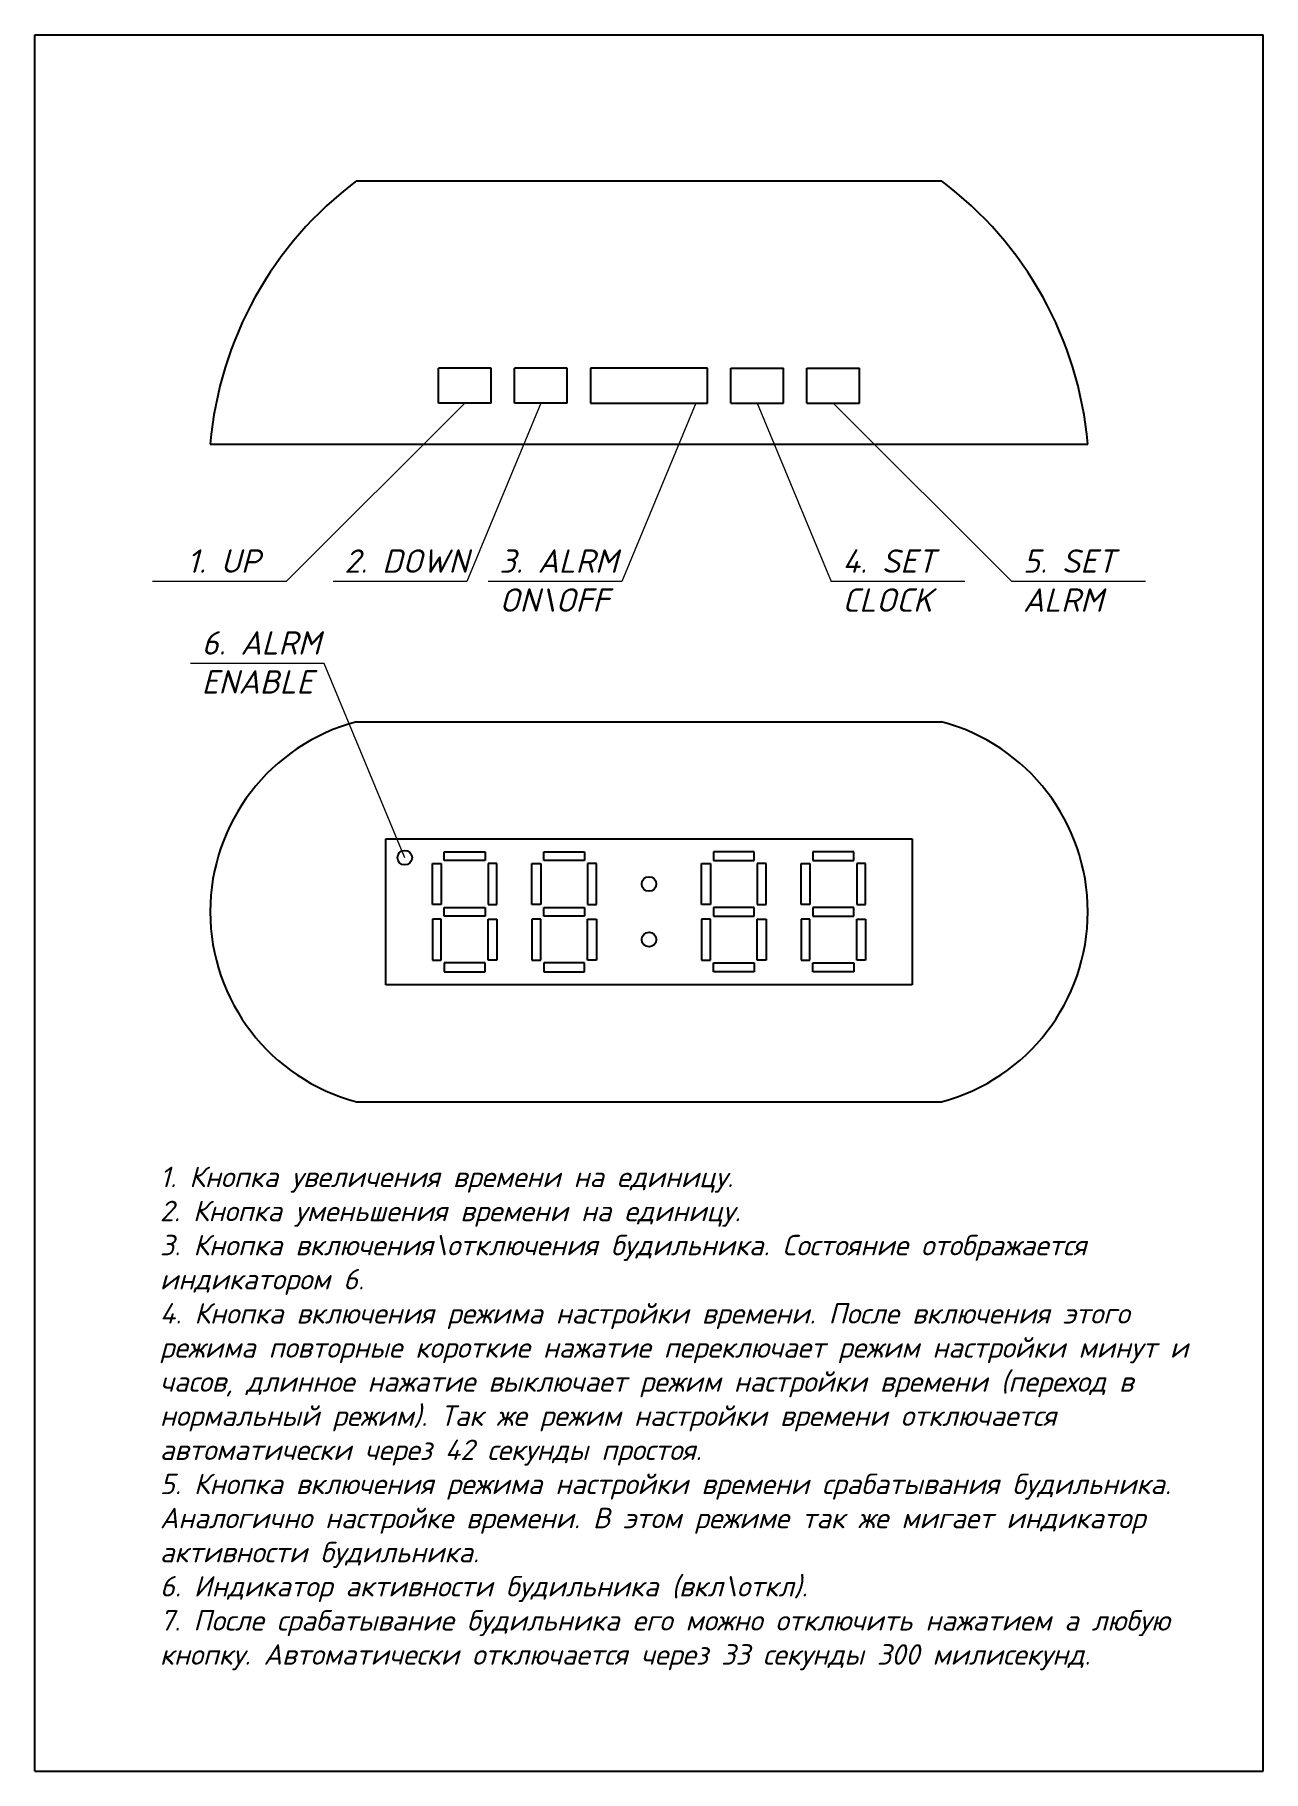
# Model space of a CAD drawing. Header units: millimetres. Extents: x 30 to 240, y 30 to 327.
import ezdxf

# ---------------------------------------------------------------- set-up
doc = ezdxf.new("R2010")
doc.units = ezdxf.units.MM
doc.layers.add('Надписи', color=240, linetype='Continuous', lineweight=20)
doc.styles.add('ГОСТ', font='isocpeui.ttf', dxfattribs={"height": 2})

msp = doc.modelspace()

# ---------------------------------------------------------------- linework, layer by layer
for p, q in [((30, 30), (30, 327)), ((30, 327), (240, 327)), ((240, 30), (240, 327)), ((85, 302), (185, 302)), ((99, 264), (99, 270)), ((108, 270), (99, 270)), ((108, 264), (108, 270)), ((112, 264), (112, 270)), ((121, 270), (112, 270)), ((121, 264), (121, 270)), ((145, 270), (125, 270)), ((125, 270), (125, 264)), ((145, 264), (145, 270)), ((149, 264), (149, 270)), ((149, 270), (158, 270)), ((158, 264), (158, 270)), ((162, 264), (162, 270)), ((162, 270), (171, 270)), ((171, 264), (171, 270)), ((108, 264), (99, 264)), ((121, 264), (112, 264)), ((125, 264), (145, 264)), ((149, 264), (158, 264)), ((162, 264), (171, 264)), ((60, 257), (210, 257)), ((85, 209.5), (185, 209.5)), ((90, 189.5), (180, 189.5)), ((90, 164.5), (90, 189.5)), ((100, 187.25), (107, 187.25)), ((100, 185.75), (100, 187.25)), ((107, 187.25), (107, 185.75)), ((117, 187.25), (124, 187.25)), ((117, 185.75), (117, 187.25)), ((124, 187.25), (124, 185.75)), ((153, 187.25), (146, 187.25)), ((146, 187.25), (146, 185.75)), ((153, 185.75), (153, 187.25)), ((170, 187.25), (163, 187.25)), ((163, 187.25), (163, 185.75)), ((170, 185.75), (170, 187.25)), ((180, 189.5), (180, 164.5)), ((98, 178.25), (98, 185.25)), ((98, 185.25), (99.5, 185.25)), ((99.5, 185.25), (99.5, 178.25)), ((107, 185.75), (100, 185.75)), ((107.5, 185.25), (107.5, 178.25)), ((109, 185.25), (107.5, 185.25)), ((109, 178.25), (109, 185.25)), ((115, 178.25), (115, 185.25)), ((115, 185.25), (116.5, 185.25)), ((116.5, 185.25), (116.5, 178.25)), ((124, 185.75), (117, 185.75)), ((124.5, 185.25), (124.5, 178.25)), ((126, 185.25), (124.5, 185.25)), ((126, 178.25), (126, 185.25)), ((144, 178.25), (144, 185.25)), ((144, 185.25), (145.5, 185.25)), ((145.5, 185.25), (145.5, 178.25)), ((146, 185.75), (153, 185.75)), ((153.5, 185.25), (153.5, 178.25)), ((155, 185.25), (153.5, 185.25)), ((155, 178.25), (155, 185.25)), ((161, 178.25), (161, 185.25)), ((161, 185.25), (162.5, 185.25)), ((162.5, 185.25), (162.5, 178.25)), ((163, 185.75), (170, 185.75)), ((170.5, 185.25), (170.5, 178.25)), ((172, 185.25), (170.5, 185.25)), ((172, 178.25), (172, 185.25)), ((99.5, 178.25), (98, 178.25)), ((107.5, 178.25), (109, 178.25)), ((116.5, 178.25), (115, 178.25)), ((124.5, 178.25), (126, 178.25)), ((145.5, 178.25), (144, 178.25)), ((153.5, 178.25), (155, 178.25)), ((162.5, 178.25), (161, 178.25)), ((170.5, 178.25), (172, 178.25)), ((99.5, 175.75), (98, 175.75)), ((98, 175.75), (98, 168.75)), ((99.5, 168.75), (99.5, 175.75)), ((100, 177.75), (107, 177.75)), ((100, 176.25), (100, 177.75)), ((107, 176.25), (100, 176.25)), ((107, 177.75), (107, 176.25)), ((107.5, 168.75), (107.5, 175.75)), ((107.5, 175.75), (109, 175.75)), ((109, 175.75), (109, 168.75)), ((116.5, 175.75), (115, 175.75)), ((115, 175.75), (115, 168.75)), ((116.5, 168.75), (116.5, 175.75)), ((117, 177.75), (124, 177.75)), ((117, 176.25), (117, 177.75)), ((124, 176.25), (117, 176.25)), ((124, 177.75), (124, 176.25)), ((124.5, 168.75), (124.5, 175.75)), ((124.5, 175.75), (126, 175.75)), ((126, 175.75), (126, 168.75)), ((145.5, 175.75), (144, 175.75)), ((144, 175.75), (144, 168.75)), ((145.5, 168.75), (145.5, 175.75)), ((153, 177.75), (146, 177.75)), ((146, 177.75), (146, 176.25)), ((146, 176.25), (153, 176.25)), ((153, 176.25), (153, 177.75)), ((153.5, 168.75), (153.5, 175.75)), ((153.5, 175.75), (155, 175.75)), ((155, 175.75), (155, 168.75)), ((162.5, 175.75), (161, 175.75)), ((161, 175.75), (161, 168.75)), ((162.5, 168.75), (162.5, 175.75)), ((170, 177.75), (163, 177.75)), ((163, 177.75), (163, 176.25)), ((163, 176.25), (170, 176.25)), ((170, 176.25), (170, 177.75)), ((170.5, 168.75), (170.5, 175.75)), ((170.5, 175.75), (172, 175.75)), ((172, 175.75), (172, 168.75)), ((98, 168.75), (99.5, 168.75)), ((107, 168.25), (100, 168.25)), ((100, 168.25), (100, 166.75)), ((100, 166.75), (107, 166.75)), ((107, 166.75), (107, 168.25)), ((109, 168.75), (107.5, 168.75)), ((115, 168.75), (116.5, 168.75)), ((124, 168.25), (117, 168.25)), ((117, 168.25), (117, 166.75)), ((117, 166.75), (124, 166.75)), ((124, 166.75), (124, 168.25)), ((126, 168.75), (124.5, 168.75)), ((144, 168.75), (145.5, 168.75)), ((146, 166.75), (146, 168.25)), ((146, 168.25), (153, 168.25)), ((153, 166.75), (146, 166.75)), ((153, 168.25), (153, 166.75)), ((155, 168.75), (153.5, 168.75)), ((161, 168.75), (162.5, 168.75)), ((163, 166.75), (163, 168.25)), ((163, 168.25), (170, 168.25)), ((170, 166.75), (163, 166.75)), ((170, 168.25), (170, 166.75)), ((172, 168.75), (170.5, 168.75)), ((180, 164.5), (90, 164.5)), ((85, 144.5), (185, 144.5)), ((30, 30), (240, 30))]:
    msp.add_line(p, q)
for centre in [(93.25, 186.25), (135, 181.75), (135, 172.25)]:
    msp.add_circle(centre, 1.25)
for centre, radius, start, end in [((122.74, 251.59), 62.97, 126.8194, 175.0714), ((147.26, 251.59), 62.97, 4.9286, 53.1806), ((93.62, 177), 33.62, 104.8628, 255.1372), ((176.38, 177), 33.62, 284.8628, 75.1372)]:
    msp.add_arc(centre, radius, start, end)
at = {"layer": 'Надписи'}
for p, q in [((103.5, 264), (73, 233.5)), ((116.5, 264), (103.87, 233.5)), ((143, 264), (130.37, 233.5)), ((153.5, 264), (166.13, 233.5)), ((166.5, 264), (197, 233.5)), ((73, 233.5), (50.13, 233.5)), ((103.87, 233.5), (81, 233.5)), ((130.37, 233.5), (107.5, 233.5)), ((189, 233.5), (166.13, 233.5)), ((219.87, 233.5), (197, 233.5)), ((79.48, 219.49), (56.61, 219.49)), ((93.25, 186.25), (79.48, 219.49))]:
    msp.add_line(p, q, dxfattribs=at)

# ---------------------------------------------------------------- texts
at = {"layer": 'Надписи', "attachment_point": 1, "style": 'ГОСТ'}
for s, insert, char_height, width in [('\\A1;1. UP', (56.05, 238.98), 4, 38.8331), ('\\A1;2. DOWN', (82.92, 238.98), 4, 38.8331), ('\\A1;3. ALRM\\PON\\\\OFF', (109.42, 238.98), 4, 38.8331), ('\\A1;4. SET\\PCLOCK', (168.05, 238.98), 4, 38.8331), ('\\A1;5. SET\\PALRM', (198.92, 238.98), 4, 38.8331), ('\\A1;6. ALRM\\PENABLE', (58.53, 224.98), 4, 38.8331), ('\\A1;1. Кнопка увеличения времени на единицу.\\P2. Кнопка уменьшения времени на единицу.\\P3. Кнопка включения\\\\отключения будильника. Состояние отображается индикатором 6.\\P4. Кнопка включения режима настройки времени. После включения этого режима повторные короткие нажатие переключает режим настройки минут и часов, длинное нажатие выключает режим настройки времени (переход в нормальный режим). Так же режим настройки времени отключается автоматически через 42 секунды простоя.\\P5. Кнопка включения режима настройки времени срабатывания будильника. Аналогично настройке времени. В этом режиме так же мигает индикатор активности будильника.\\P6. Индикатор активности будильника (вкл\\\\откл).\\P7. После срабатывание будильника его можно отключить нажатием а любую кнопку. Автоматически отключается через 33 секунды 300 милисекунд.', (51.39, 133.41), 3.5, 181.0112)]:
    msp.add_mtext(s, dxfattribs=dict(at, insert=insert, char_height=char_height, width=width))

doc.saveas('drawing.dxf')
